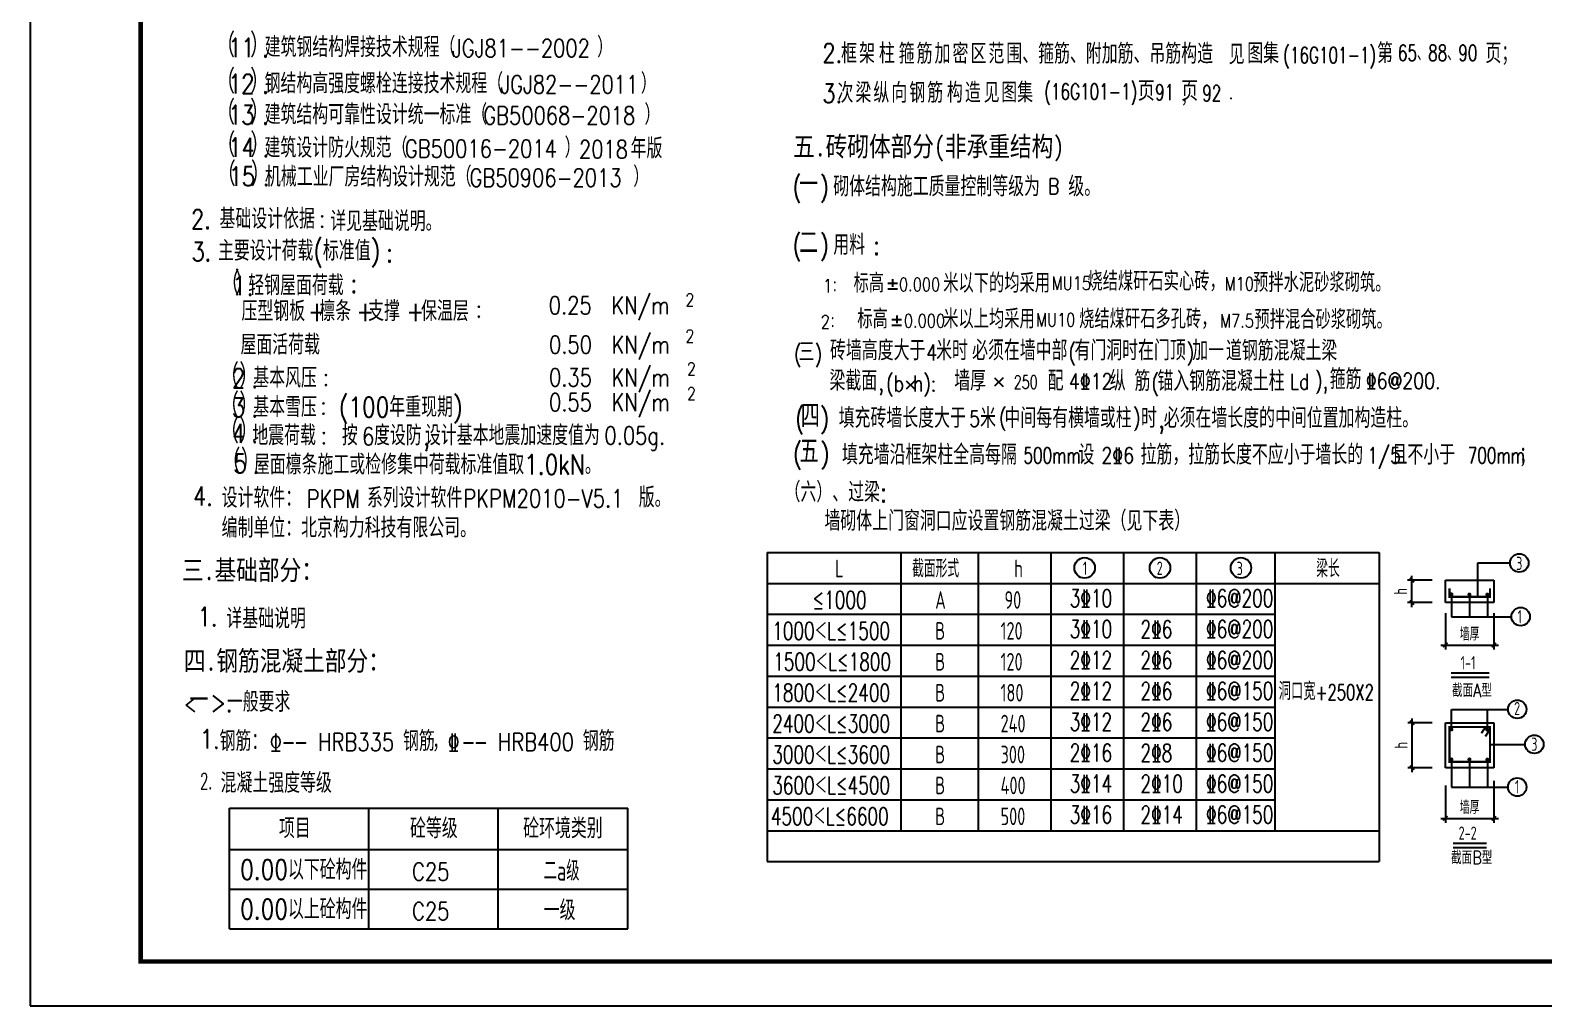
# Model space of a CAD drawing. Extents: x 32177600 to 32582346, y -189249 to 154687.
# Drawn here: x 32508046 to 32542318, y 101204 to 123295 of the extents above; entities that cross this region are included whole.
import ezdxf

# ---------------------------------------------------------------- set-up
doc = ezdxf.new("R2010")
doc.units = 0
doc.header["$LTSCALE"] = 1000
doc.header["$MEASUREMENT"] = 0
doc.layers.get('0').update_dxf_attribs({"linetype": 'CONTINUOUS'})
doc.layers.get('DEFPOINTS').update_dxf_attribs({"linetype": 'CONTINUOUS'})
for name, color, linetype in [('1', 7, 'CONTINUOUS'), ('AUDIT_I_080801173815-0', 253, 'CONTINUOUS'), ('DIM', 3, 'CONTINUOUS'), ('DIM1', 3, 'CONTINUOUS'), ('LT', 2, 'CONTINUOUS'), ('PUB_TEXT', 7, 'CONTINUOUS'), ('PUB_TITLE', 4, 'CONTINUOUS'), ('REIN', 1, 'CONTINUOUS')]:
    doc.layers.add(name, color=color, linetype=linetype)
doc.styles.add('_HZTXT', font='txt.shx', dxfattribs={"width": 0.8, "bigfont": 'hztxt.shx'})
doc.styles.add('_SIMPLEX', font='SIMPLEX', dxfattribs={"width": 0.8})
doc.styles.add('_TXT', font='SIMPLEX.shx', dxfattribs={"width": 0.6})
doc.styles.add('ASC', font='TXT', dxfattribs={"width": 0.75})
doc.styles.add('COMPLEX', font='COMPLEX')
doc.styles.add('DIM_FONT', font='SIMPLEX.shx', dxfattribs={"width": 0.8})
doc.styles.add('HZ1', font='txt.shx', dxfattribs={"width": 0.85, "bigfont": 'HZTXT.SHX'})
doc.styles.add('TSSD_Dimension', font='Tssdeng.shx', dxfattribs={"width": 0.7, "bigfont": 'HZTXT.SHX'})
doc.styles.add('TSSD_REIN', font='tssdeng.shx', dxfattribs={"width": 0.7, "bigfont": 'tssdchn.shx'})
doc.styles.add('中文', font='', dxfattribs={"width": 0.8, "height": 1000})
doc.styles.get('中文').set_extended_font_data('SimSun')
doc.dimstyles.new('TSSD_20_100', dxfattribs={"dimtxt": 300, "dimasz": 100, "dimexe": 100, "dimexo": 300, "dimgap": 100, "dimtad": 1, "dimdec": 0, "dimlfac": 0.2, "dimzin": 0, "dimdsep": 46, "dimtxsty": 'TSSD_Dimension', "dimblk": 'ARCHTICK', "dimcen": 0, "dimdle": 100, "dimclrt": 7, "dimadec": 0, "dimazin": 0, "dimtfac": 1, "dimtdec": 0, "dimtix": 1, "dimtmove": 2, "dimatfit": 3, "dimfxl": 0, "dimtolj": 1, "dimtzin": 0, "dimarcsym": 0})

# ---------------------------------------------------------------- blocks, each defined once
blk = doc.blocks.new('_ArchTick')
at = {"color": 0, "linetype": 'ByBlock', "const_width": 0.4}
blk.add_lwpolyline([(-0.5, -0.5), (0.5, 0.5)], dxfattribs=at)
blk = doc.blocks.new('*D25')
at = {"layer": 'DEFPOINTS', "color": 0}
for p in [(32539334, 110842), (32540090, 110842), (32540090, 110334)]:
    blk.add_point(p, dxfattribs=at)
at = {"layer": 'DIM', "color": 0, "lineweight": -2}
for p, q in [((32539790, 110842), (32539234, 110842)), ((32539334, 110234), (32539334, 110942)), ((32539790, 110334), (32539234, 110334))]:
    blk.add_line(p, q, dxfattribs=at)
at = {"layer": 'DIM', "color": 0, "lineweight": -2, "xscale": 100, "yscale": 100, "zscale": 100}
for p, rotation in [((32539334, 110842), 90), ((32539334, 110334), 270)]:
    blk.add_blockref('_ArchTick', p, dxfattribs=dict(at, rotation=rotation))
at = {"layer": 'DIM', "color": 7, "insert": (32539077, 110588), "char_height": 300, "attachment_point": 5, "rotation": 90, "style": 'TSSD_Dimension'}
blk.add_mtext('\\A1;h', dxfattribs=at)
blk = doc.blocks.new('*D26')
at = {"layer": 'DEFPOINTS', "color": 0}
for p in [(32540090, 110394), (32541190, 110394), (32541190, 109373)]:
    blk.add_point(p, dxfattribs=at)
at = {"layer": 'DIM', "color": 0, "lineweight": -2}
for p, q in [((32540090, 110094), (32540090, 109273)), ((32541190, 110094), (32541190, 109273)), ((32539990, 109373), (32541290, 109373))]:
    blk.add_line(p, q, dxfattribs=at)
at = {"layer": 'DIM', "color": 0, "lineweight": -2, "xscale": 100, "yscale": 100, "zscale": 100, "rotation": 180}
blk.add_blockref('_ArchTick', (32540090, 109373), dxfattribs=at)
at = {"layer": 'DIM', "color": 0, "lineweight": -2, "xscale": 100, "yscale": 100, "zscale": 100}
blk.add_blockref('_ArchTick', (32541190, 109373), dxfattribs=at)
at = {"layer": 'DIM', "color": 7, "insert": (32540640, 109623), "char_height": 300, "attachment_point": 5, "style": 'TSSD_Dimension'}
blk.add_mtext('\\A1;墙厚', dxfattribs=at)
blk = doc.blocks.new('*D23')
at = {"layer": 'DEFPOINTS', "color": 0}
for p in [(32539337, 107612), (32540090, 107612), (32540090, 106595)]:
    blk.add_point(p, dxfattribs=at)
at = {"layer": 'DIM', "color": 0, "lineweight": -2}
for p, q in [((32539337, 106495), (32539337, 107712)), ((32539790, 107612), (32539237, 107612)), ((32539790, 106595), (32539237, 106595))]:
    blk.add_line(p, q, dxfattribs=at)
at = {"layer": 'DIM', "color": 0, "lineweight": -2, "xscale": 100, "yscale": 100, "zscale": 100}
for p, rotation in [((32539337, 107612), 90), ((32539337, 106595), 270)]:
    blk.add_blockref('_ArchTick', p, dxfattribs=dict(at, rotation=rotation))
at = {"layer": 'DIM', "color": 7, "insert": (32539087, 107103), "char_height": 300, "attachment_point": 5, "rotation": 90, "style": 'TSSD_Dimension'}
blk.add_mtext('\\A1;h', dxfattribs=at)
blk = doc.blocks.new('*D24')
at = {"layer": 'DEFPOINTS', "color": 0}
for p in [(32541190, 106595), (32540090, 106491), (32541190, 105447)]:
    blk.add_point(p, dxfattribs=at)
at = {"layer": 'DIM', "color": 0, "lineweight": -2}
for p, q in [((32541190, 106295), (32541190, 105347)), ((32540090, 106191), (32540090, 105347)), ((32539990, 105447), (32541290, 105447))]:
    blk.add_line(p, q, dxfattribs=at)
at = {"layer": 'DIM', "color": 0, "lineweight": -2, "xscale": 100, "yscale": 100, "zscale": 100, "rotation": 180}
blk.add_blockref('_ArchTick', (32540090, 105447), dxfattribs=at)
at = {"layer": 'DIM', "color": 0, "lineweight": -2, "xscale": 100, "yscale": 100, "zscale": 100}
blk.add_blockref('_ArchTick', (32541190, 105447), dxfattribs=at)
at = {"layer": 'DIM', "color": 7, "insert": (32540640, 105697), "char_height": 300, "attachment_point": 5, "style": 'TSSD_Dimension'}
blk.add_mtext('\\A1;墙厚', dxfattribs=at)

msp = doc.modelspace()

# ---------------------------------------------------------------- linework, layer by layer
for p, q in [((32527883.7, 115357.4, 0), (32528081.3, 115160, 0)), ((32528077.1, 115357.4, 0), (32527883.7, 115164.2, 0)), ((32529882.5, 115426.5, 0), (32530080.1, 115229, 0)), ((32530075.9, 115426.5, 0), (32529882.5, 115233.2, 0)), ((32541100.4, 107122.9), (32541896.8, 107122.9)), ((32540226.9, 106781.4), (32540226.9, 106152.9)), ((32540635.6, 106781.4), (32540635.6, 106152.9)), ((32541040.9, 106777.6), (32541040.9, 106152.9)), ((32540226.9, 106152.9), (32541510.5, 106152.9)), ((32512559.5, 105677.4, 0), (32521576.2, 105677.4, 0)), ((32512559.5, 102948.2, 0), (32512559.5, 105677.4, 0)), ((32515710.7, 102948.2, 0), (32515710.7, 105677.4, 0)), ((32518643.4, 102948.2, 0), (32518643.4, 105677.4, 0)), ((32521576.2, 102948.2, 0), (32521576.2, 105677.4, 0)), ((32512559.5, 104740.6, 0), (32521576.2, 104740.6, 0)), ((32512559.5, 103844.4, 0), (32521576.2, 103844.4, 0)), ((32512559.5, 102948.2, 0), (32521576.2, 102948.2, 0))]:
    msp.add_line(p, q)
at = {"const_width": 22.5, "elevation": 0}
msp.add_lwpolyline([(32535226.2, 121751.4, 1), (32535248.7, 121751.4, 1)], format="xyb", close=True, dxfattribs=at)
for centre in [(32541764.8, 111231.7), (32541796.1, 110015.8), (32541719.1, 107917.8), (32542105.4, 107125.6), (32541719.1, 106155.6)]:
    msp.add_circle(centre, 208.7)
at = {"layer": '1'}
for p, q in [((32527466.2, 117570, 0), (32527682.2, 117570, 0)), ((32527574.2, 117656.4, 0), (32527574.2, 117483.6, 0)), ((32527466.2, 117440.4, 0), (32527682.2, 117440.4, 0)), ((32527559.2, 116748.8, 0), (32527775.2, 116748.8, 0)), ((32527559.2, 116619.2, 0), (32527775.2, 116619.2, 0)), ((32527667.2, 116835.2, 0), (32527667.2, 116662.4, 0))]:
    msp.add_line(p, q, dxfattribs=at)
at = {"layer": '1', "color": 5}
for p, q in [((32540224.8, 108744), (32541084.1, 108744)), ((32540267.5, 104885.9), (32541025.1, 104885.9))]:
    msp.add_line(p, q, dxfattribs=at)
at = {"layer": '1', "color": 0, "linetype": 'Continuous'}
for centre in [(32531922, 111119.5), (32533628.3, 111119.5), (32535461.2, 111119.5)]:
    msp.add_circle(centre, 232.4, dxfattribs=at)
at = {"layer": 'AUDIT_I_080801173815-0'}
for p, q in [((32524736, 111468.6), (32524736, 104468.6)), ((32524736, 111468.6), (32538589.9, 111468.6)), ((32527762.2, 111468.6), (32527762.2, 105168.6)), ((32529511, 111468.6), (32529511, 105168.6)), ((32531156, 111468.6), (32531156, 105168.6)), ((32532801.1, 111468.6), (32532801.1, 105168.6)), ((32534446.1, 111468.6), (32534446.1, 105168.6)), ((32536228.3, 111468.6), (32536228.3, 105168.6)), ((32538589.9, 111468.6), (32538589.9, 104468.6)), ((32524736, 110768.6), (32538589.9, 110768.6)), ((32524736, 110068.6), (32536228.3, 110068.6)), ((32524736, 109368.6), (32536228.3, 109368.6)), ((32524736, 108668.6), (32536228.3, 108668.6)), ((32524736, 107968.6), (32536228.3, 107968.6)), ((32524736, 106568.6), (32536228.3, 106568.6)), ((32524736, 105868.6), (32536228.3, 105868.6)), ((32524736, 105168.6), (32538589.9, 105168.6)), ((32524736, 104468.6), (32538589.9, 104468.6))]:
    msp.add_line(p, q, dxfattribs=at)
at = {"layer": 'AUDIT_I_080801173815-0', "color": 2}
for p, q in [((32540090.1, 110841.6), (32541190.1, 110841.6)), ((32540090.1, 110334.3), (32540090.1, 110841.6)), ((32541190.1, 110841.6), (32541190.1, 110334.3)), ((32541190.1, 110334.3), (32540090.1, 110334.3)), ((32540090.1, 106595.3), (32540090.1, 107611.6)), ((32540090.1, 107611.6), (32541190.1, 107611.6)), ((32541190.1, 107611.6), (32541190.1, 106595.3)), ((32541190.1, 106595.3), (32540090.1, 106595.3))]:
    msp.add_line(p, q, dxfattribs=at)
at = {"layer": 'DIM1'}
for p, q in [((32540224.8, 108644), (32541084.1, 108644)), ((32540267.5, 104785.9), (32541025.1, 104785.9))]:
    msp.add_line(p, q, dxfattribs=at)
at = {"layer": 'LT', "color": 7}
for p, q in [((32540814.7, 111229), (32540814.7, 110447.7)), ((32541556.2, 111229), (32540814.7, 111229)), ((32540226.9, 110520.4), (32540226.9, 110013.1)), ((32540636, 110516.6), (32540636, 110013.1)), ((32541040.9, 110516.6), (32541040.9, 110013.1)), ((32540226.9, 110013.1), (32541587.5, 110013.1)), ((32540226.9, 107460), (32540226.9, 107915.1)), ((32540226.9, 107915.1), (32541510.5, 107915.1)), ((32541040.9, 107456.2), (32541040.9, 107915.1))]:
    msp.add_line(p, q, dxfattribs=at)
at = {"layer": 'PUB_TEXT'}
msp.add_line((32524736, 107268.6), (32536228.3, 107268.6), dxfattribs=at)
at = {"layer": 'PUB_TITLE'}
msp.add_lwpolyline([(32508046.3, 101203.8), (32582346.3, 101203.8), (32582346.3, 143203.8), (32508046.3, 143203.8)], close=True, dxfattribs=at)
at = {"layer": 'PUB_TITLE', "const_width": 100}
msp.add_lwpolyline([(32510546.3, 102203.8), (32581346.3, 102203.8), (32581346.3, 142203.8), (32510546.3, 142203.8)], close=True, dxfattribs=at)
at = {"layer": 'REIN', "color": 1, "const_width": 50}
for points in [[(32540185.6, 110659.6), (32540185.6, 110464.7), (32541100.4, 110464.7), (32541100.4, 110659.6)], [(32540185.6, 106844.8), (32540185.6, 107517.1), (32541100.4, 107517.1), (32541100.4, 106874.3)], [(32541002.2, 107516), (32540906.2, 107375.9)], [(32541090.7, 107442.3), (32540994.8, 107302.1)], [(32540185.6, 106920.6), (32540185.6, 106725.7), (32541100.4, 106725.7), (32541100.4, 106920.6)]]:
    msp.add_lwpolyline(points, dxfattribs=at)
for points in [[(32540206.9, 110520.4, -1), (32540246.9, 110520.4, -1)], [(32540616, 110516.6, -1), (32540656, 110516.6, -1)], [(32541020.9, 110516.6, -1), (32541060.9, 110516.6, -1)], [(32540206.9, 107460, -1), (32540246.9, 107460, -1)], [(32541020.9, 107456.2, -1), (32541060.9, 107456.2, -1)], [(32540206.9, 106781.4, -1), (32540246.9, 106781.4, -1)], [(32540615.6, 106781.4, -1), (32540655.6, 106781.4, -1)], [(32541020.9, 106777.6, -1), (32541060.9, 106777.6, -1)]]:
    msp.add_lwpolyline(points, format="xyb", close=True, dxfattribs=at)

# ---------------------------------------------------------------- texts
for s, height, style, width, p in [('（', 540, '_HZTXT', 0.8, (32512250.2, 122688.2)), ('11', 432, '_TXT', 0.8, (32512527.7, 122688.2)), ('）', 540, '_HZTXT', 0.8, (32513025.6, 122688.2)), ('建筑钢结构焊接技术规程（', 450, '_HZTXT', 0.8, (32513352.7, 122688.2)), ('JGJ81--2002', 405, '_TXT', 0.8, (32517594.8, 122688.2)), ('）', 450, '_HZTXT', 0.8, (32520883.2, 122688.2)), ('框', 450, '_HZTXT', 0.8, (32526407.8, 122545.1, 0)), ('架', 450, '_HZTXT', 0.8, (32526814.2, 122545.1, 0)), ('柱', 450, '_HZTXT', 0.8, (32527263.4, 122545.1, 0)), ('箍', 450, '_HZTXT', 0.8, (32527710.7, 122539.5, 0)), ('筋', 450, '_HZTXT', 0.8, (32528117.1, 122539.5, 0)), ('密', 450, '_HZTXT', 0.8, (32528929.9, 122539.5, 0)), ('范', 450, '_HZTXT', 0.8, (32529742.7, 122539.5, 0)), ('围、箍筋、附加筋、吊筋构造', 450, '_HZTXT', 0.8, (32530149.1, 122539.5, 0)), ('图集', 450, '_HZTXT', 0.8, (32535604.8, 122546.6, 0)), ('第      页；', 450, '_HZTXT', 0.8, (32538544.7, 122551.1, 0)), ('.', 432, '_TXT', 0.8, (32513299.7, 122688.2)), ('2.', 432, '_TXT', 0.8, (32525983.8, 122563.9, 0)), ('加', 450, '_HZTXT', 0.8, (32528523.5, 122539.5, 0)), ('区', 450, '_HZTXT', 0.8, (32529336.3, 122539.5, 0)), ('见', 450, '_HZTXT', 0.8, (32535184.6, 122524, 0)), ('(16G101-1)', 360, 'DIM_FONT', 0.7, (32536418.7, 122551.1, 0)), ('65、88、90', 360, '_HZTXT', 0.7, (32539016.2, 122603.6, 0)), ('（', 540, '_HZTXT', 0.8, (32512250.2, 121866.6)), ('）', 540, '_HZTXT', 0.8, (32513025.6, 121866.6)), ('钢结构高强度螺栓连接技术规程（', 450, '_HZTXT', 0.8, (32513352.7, 121866.6)), ('）', 450, '_HZTXT', 0.8, (32521872.2, 121866.6)), ('12', 432, '_TXT', 0.8, (32512527.7, 121866.6)), ('JGJ82--2011', 405, '_TXT', 0.8, (32518691, 121866.6)), ('3.', 432, '_TXT', 0.8, (32525983.8, 121649.4, 0)), ('次', 450, '_HZTXT', 0.8, (32526326, 121653.3, 0)), ('梁', 450, '_HZTXT', 0.8, (32526732.4, 121653.3, 0)), ('纵', 450, '_HZTXT', 0.8, (32527138.8, 121653.3, 0)), ('向', 450, '_HZTXT', 0.8, (32527545.2, 121653.3, 0)), ('钢', 450, '_HZTXT', 0.8, (32527951.6, 121653.3, 0)), ('筋', 450, '_HZTXT', 0.8, (32528358, 121653.3, 0)), ('构', 450, '_HZTXT', 0.8, (32528802.7, 121657.7, 0)), ('造', 450, '_HZTXT', 0.8, (32529209.1, 121657.7, 0)), ('见', 450, '_HZTXT', 0.8, (32529636.2, 121657.8, 0)), ('图集', 450, '_HZTXT', 0.8, (32530033.6, 121660.3, 0)), ('(16G101-1)', 360, 'DIM_FONT', 0.7, (32531009.1, 121726.1, 0)), ('页', 450, 'HZ1', 0.85, (32533126.1, 121697.9, 0)), ('91', 360, 'DIM_FONT', 0.7, (32533518.1, 121710.6, 0)), ('页', 450, 'HZ1', 0.85, (32534108.2, 121697.9, 0)), ('92', 360, 'DIM_FONT', 0.7, (32534585.1, 121688.9, 0)), ('（', 540, '_HZTXT', 0.8, (32512250.2, 121163.6)), ('）', 540, '_HZTXT', 0.8, (32513025.6, 121163.6)), ('.', 432, '_TXT', 0.8, (32513299.7, 121866.6)), ('建筑结构可靠性设计统一标准（', 450, '_HZTXT', 0.8, (32513352.7, 121163.6)), ('）', 450, '_HZTXT', 0.8, (32521955.4, 121163.6)), (',', 360, 'ASC', 0.75, (32534091.7, 121682, 0)), ('13', 432, '_TXT', 0.8, (32512527.7, 121163.6)), ('GB50068-2018', 405, '_TXT', 0.8, (32518304.4, 121163.6)), ('（', 540, '_HZTXT', 0.8, (32512256.2, 120428.1)), ('）', 540, '_HZTXT', 0.8, (32513031.6, 120428.1)), ('.', 432, '_TXT', 0.8, (32513299.7, 121163.6)), ('14', 432, '_TXT', 0.8, (32512533.6, 120428.1)), ('建筑设计防火规范（', 450, '_HZTXT', 0.8, (32513349.4, 120410.7)), ('GB50016-2014', 405, '_TXT', 0.8, (32516528.3, 120410.7)), ('）', 450, '_HZTXT', 0.8, (32520146.5, 120410.7)), ('2018', 405, '_TXT', 0.8, (32520471, 120398.2)), ('年版', 450, '_HZTXT', 0.8, (32521641.2, 120398.2)), ('五.砖砌体部分(非承重结构)', 450, '中文', 0.8, (32525321.3, 120440.4, 0)), ('（', 540, '_HZTXT', 0.8, (32512267.1, 119770.4)), ('）', 540, '_HZTXT', 0.8, (32513042.5, 119770.4)), ('.', 432, '_TXT', 0.8, (32513305.7, 120428.1)), ('15', 432, '_TXT', 0.8, (32512544.6, 119770.4)), ('机械工业厂房结构设计规范（', 450, '_HZTXT', 0.8, (32513360.3, 119752.9)), ('GB50906-2013', 405, '_TXT', 0.8, (32517992.6, 119752.9)), ('）', 450, '_HZTXT', 0.8, (32521700.6, 119752.9)), ('(', 432, '_TXT', 0.8, (32525304.5, 119533.1, 0)), (')', 432, '_TXT', 0.8, (32525923.7, 119533.1, 0)), ('砌体结构施工质量控制等级为  级。', 450, '_HZTXT', 0.8, (32526230.5, 119533.1, 0)), ('.', 432, '_TXT', 0.8, (32513316.6, 119770.4)), ('一', 540, '_HZTXT', 0.8, (32525455.7, 119533.1, 0)), ('B', 360, 'DIM_FONT', 0.8, (32531093, 119581.5, 0)), ('基础设计依据                ', 450, '_HZTXT', 0.8, (32512330.5, 118800.6)), ('2.', 432, '_TXT', 0.8, (32511688.4, 118800.6)), (':', 405, '_TXT', 0.8, (32514586.3, 118830.2)), ('详见基础说明。', 450, '_HZTXT', 0.8, (32514839.5, 118746.1)), ('主要设计荷载(标准值)', 450, '_HZTXT', 0.8, (32512296.6, 118076.2)), ('(', 432, '_TXT', 0.8, (32525304.5, 118211.8, 0)), ('二', 540, '_HZTXT', 0.8, (32525455.7, 118211.8, 0)), (')', 432, '_TXT', 0.8, (32525923.7, 118211.8, 0)), ('用料', 450, '_HZTXT', 0.8, (32526230.5, 118211.8, 0)), ('3.', 432, '_TXT', 0.8, (32511699.2, 118067.2)), (':', 432, '_TXT', 0.8, (32516104.7, 118044.8)), (':', 432, '_TXT', 0.8, (32527133.9, 118211.8, 0)), ('（', 540, '_HZTXT', 0.8, (32512352.8, 117294.7)), ('）', 540, '_HZTXT', 0.8, (32512679.4, 117294.7)), ('1', 432, '_TXT', 0.8, (32512630.2, 117294.7)), ('轻钢屋面荷载', 450, '_HZTXT', 0.8, (32512982.6, 117294.7)), (':', 432, '_TXT', 0.8, (32515301.5, 117350.6)), ('.', 432, '_TXT', 0.8, (32512953.4, 117287.4)), ('檩条', 450, '_HZTXT', 0.8, (32514594.4, 116710.7)), ('0.25  KN/m ', 405, '_TXT', 0.8, (32519788.1, 116862.6)), ('2', 288, '_TXT', 0.8, (32522883.2, 117044.9)), ('         压型钢板', 450, '_HZTXT', 0.8, (32509690.5, 116710.7)), ('+', 450, '_HZTXT', 0.8, (32514334.8, 116710.7)), ('+', 450, '_HZTXT', 0.8, (32515431.9, 116710.7)), ('支撑', 450, '_HZTXT', 0.8, (32515698.3, 116710.7)), ('+', 450, '_HZTXT', 0.8, (32516566.4, 116710.7)), ('保温层', 450, '_HZTXT', 0.8, (32516895.6, 116710.7)), (':           ', 405, '_TXT', 0.8, (32518135.5, 116787.1)), ('         屋面活荷载 ', 450, '_HZTXT', 0.8, (32509666.5, 115950.2)), ('0.50  KN/m ', 405, '_TXT', 0.8, (32519793.4, 115972.2)), ('2', 288, '_TXT', 0.8, (32522883.2, 116226.3)), ('(', 360, '_TXT', 0.8, (32525339.7, 115786.7, 0)), ('三', 450, '_HZTXT', 0.8, (32525445.8, 115786.7, 0)), (')', 360, '_TXT', 0.8, (32525810.3, 115786.7, 0)), ('砖墙高度大于', 450, '_HZTXT', 0.8, (32526156.3, 115819.7, 0)), ('米时', 450, '_HZTXT', 0.8, (32528559.7, 115819.7, 0)), ('必须在墙中部', 450, '_HZTXT', 0.8, (32529373.5, 115819.7, 0)), ('(', 360, '_TXT', 0.8, (32531557.8, 115819.7, 0)), ('有门洞时在门顶', 450, '_HZTXT', 0.8, (32531692.3, 115819.7, 0)), (')', 360, '_TXT', 0.8, (32534230.9, 115819.7, 0)), ('加一', 450, '_HZTXT', 0.8, (32534359.7, 115819.7, 0)), ('道钢筋混凝土梁', 450, '_HZTXT', 0.8, (32535122.5, 115814, 0)), ('4', 360, '_TXT', 0.8, (32528337.8, 115819.7, 0)), ('（', 540, '_HZTXT', 0.8, (32512338, 115200.1)), ('2', 432, '_TXT', 0.8, (32512615.4, 115200.1)), ('）', 540, '_HZTXT', 0.8, (32512779.8, 115200.1)), ('基本风压', 450, '_HZTXT', 0.8, (32513096.6, 115200.1)), (':                            ', 405, '_TXT', 0.8, (32514673.4, 115240)), ('0.35  KN/m ', 405, '_TXT', 0.8, (32519793.4, 115230.9)), ('2', 288, '_TXT', 0.8, (32522919.7, 115485.1)), ('梁截面     墙厚    配   纵', 450, '_HZTXT', 0.8, (32526144.1, 115133.2, 0)), ('(b h):', 360, '_TXT', 0.8, (32527427.5, 115118.2, 0)), ('4\x8412', 360, '_HZTXT', 0.8, (32531565.7, 115163.8, 0)), ('筋', 450, '_HZTXT', 0.8, (32533051, 115125.8, 0)), ('(', 360, '_TXT', 0.8, (32533438.1, 115125.8, 0)), ('锚入钢筋混凝土柱  ', 450, '_HZTXT', 0.8, (32533569.8, 115125.8, 0)), ('Ld', 360, '_TXT', 0.8, (32536568.6, 115158.1, 0)), ('),', 360, '_TXT', 0.8, (32537138.3, 115179.8, 0)), ('箍筋', 450, '_HZTXT', 0.8, (32537470.6, 115168.6, 0)), ('\x846@200.', 360, '_HZTXT', 0.8, (32538288.5, 115174.4, 0)), ('.', 432, '_TXT', 0.8, (32513053.8, 115200.1)), ('2', 288, '_TXT', 0.8, (32522919.7, 114922.1)), (',', 360, '_TXT', 0.8, (32527252, 115144.1, 0)), ('250', 300, 'COMPLEX', 0.7, (32530316.6, 115175.2, 0)), ('（', 540, '_HZTXT', 0.8, (32512338, 114536.5)), ('3', 432, '_TXT', 0.8, (32512615.4, 114536.5)), ('）', 540, '_HZTXT', 0.8, (32512779.8, 114536.5)), ('基本雪压', 450, '_HZTXT', 0.8, (32513096.6, 114536.5)), (':                            ', 405, '_TXT', 0.8, (32514613.5, 114596.4)), ('(100年重现期)', 450, '_HZTXT', 0.8, (32515035.2, 114536.5)), ('0.55  KN/m ', 405, '_TXT', 0.8, (32519793.4, 114668)), ('四', 540, '_HZTXT', 0.8, (32525492.6, 114290.1, 0)), ('（', 540, '_HZTXT', 0.8, (32512338, 113948.2)), ('）', 540, '_HZTXT', 0.8, (32512779.8, 113948.2)), ('.', 432, '_TXT', 0.8, (32513053.8, 114536.5)), ('(', 432, '_TXT', 0.8, (32525365.2, 114290.1, 0)), (')', 432, '_TXT', 0.8, (32525929.9, 114290.1, 0)), ('填充砖墙长度大于 米', 450, '_HZTXT', 0.8, (32526353.2, 114290.1, 0)), ('5', 360, 'DIM_FONT', 0.8, (32529307.1, 114317.3, 0)), ('(', 360, 'DIM_FONT', 0.8, (32529982.8, 114343, 0)), ('中间每有横墙或柱', 450, '_HZTXT', 0.8, (32530106.8, 114290.1, 0)), (')', 360, 'DIM_FONT', 0.8, (32533016.8, 114343, 0)), ('时', 450, '_HZTXT', 0.8, (32533196.5, 114290.1, 0)), ('必须在墙长度的中间位置加构造柱。', 450, '_HZTXT', 0.8, (32533712.5, 114290.1, 0)), ('4', 432, '_TXT', 0.8, (32512615.4, 113948.2)), ('地震荷载', 450, '_HZTXT', 0.8, (32513075.1, 113896.7)), (':                  ', 405, '_TXT', 0.8, (32514624.5, 113921.3)), ('按', 450, '_HZTXT', 0.8, (32515102.8, 113896.7)), ('6', 405, '_TXT', 0.8, (32515560.5, 113896.7)), ('度设防', 450, '_HZTXT', 0.8, (32515830.3, 113896.7)), ('设计基本地震加速度值为      ', 450, '_HZTXT', 0.8, (32516983.3, 113896.7)), ('0.05g.', 405, '_TXT', 0.8, (32521049.1, 113913.9)), (',', 432, '_TXT', 0.8, (32533591.8, 114290.1, 0)), ('（', 540, '_HZTXT', 0.8, (32512373.8, 113264)), ('）', 540, '_HZTXT', 0.8, (32512815.6, 113264)), ('.', 432, '_TXT', 0.8, (32513053.8, 113948.2)), (',', 432, '_TXT', 0.8, (32516943.9, 113896.7)), ('(', 432, '_TXT', 0.8, (32525316.1, 113488.8, 0)), ('五', 540, '_HZTXT', 0.8, (32525467.2, 113488.8, 0)), (')', 432, '_TXT', 0.8, (32525935.2, 113488.8, 0)), ('填充墙沿框架柱全高每隔    设   拉筋，拉筋长度不应小于墙长的  且不小于    ；', 450, '_HZTXT', 0.8, (32526426.8, 113458.9, 0)), ('500mm', 360, '_HZTXT', 0.7, (32530537.7, 113486.4, 0)), ('2\x846', 360, '_HZTXT', 0.8, (32532302.2, 113486.4, 0)), ('1/5', 360, '_HZTXT', 0.8, (32538318.4, 113486.4, 0)), ('700mm', 360, '_HZTXT', 0.7, (32540598.7, 113486.4, 0)), ('5', 432, '_TXT', 0.8, (32512651.3, 113264)), ('屋面檩条施工或检修集中荷载标准值取1.0kN。', 450, '_HZTXT', 0.8, (32513110.9, 113235.7)), ('.', 432, '_TXT', 0.8, (32513089.7, 113264)), ('4.', 432, '_TXT', 0.8, (32511732.5, 112532.3)), ('设计软件：', 450, '_HZTXT', 0.8, (32512379.3, 112482.8)), ('PKPM', 405, '_TXT', 0.8, (32514305.8, 112482.8)), ('系列设计软件', 450, '_HZTXT', 0.8, (32515669.2, 112482.8)), ('PKPM2010-V5.1', 405, '_TXT', 0.8, (32517853.5, 112491.1, 0)), ('版。', 450, '_HZTXT', 0.8, (32521825.3, 112491.1, 0)), ('编制单位：北京构力科技有限公司。', 450, '_HZTXT', 0.8, (32512379.3, 111803.6)), ('三.基础部分：', 450, '中文', 0.8, (32511482.8, 110844.5)), ('1.', 432, '_TXT', 0.8, (32511839.5, 109796.8)), ('详基础说明', 450, '_HZTXT', 0.8, (32512486.3, 109747.3)), ('四.钢筋混凝土部分：', 450, '中文', 0.8, (32511524.6, 108791.6, 0)), ('一般要求', 450, '_HZTXT', 0.8, (32512496.8, 107859.2, 0)), ('<', 360, '_TXT', 0.8, (32511524.6, 107859.2, 0)), ('一', 540, '_HZTXT', 0.8, (32511650.5, 107859.2, 0)), ('>.', 432, '_TXT', 0.8, (32512118.5, 107859.2, 0)), ('1.', 432, '_TXT', 0.8, (32511889.5, 107026.3, 0)), ('钢筋：', 450, '_HZTXT', 0.8, (32512332.6, 106974.1, 0)), ('HRB335', 405, '_TXT', 0.8, (32514564.6, 106974.1, 0)), ('钢筋', 450, '_HZTXT', 0.8, (32516487.5, 106974.1, 0)), ('HRB400', 405, '_TXT', 0.8, (32518634.9, 106974.1, 0)), ('钢筋', 450, '_HZTXT', 0.8, (32520557.8, 106974.1, 0)), (' ——', 450, '_HZTXT', 0.8, (32513434, 106974.1, 0)), ('， ——', 450, '_HZTXT', 0.8, (32517147.2, 106974.1, 0)), ('2.', 360, '_SIMPLEX', 0.6, (32511892.1, 106110.7, 0)), ('混凝土强度等级', 450, '_HZTXT', 0.8, (32512355.4, 106025, 0)), ('项目', 450, '_HZTXT', 0.8, (32513676.5, 104996.3, 0)), ('砼等级', 450, '_HZTXT', 0.8, (32516645.9, 104996.3, 0)), ('砼环境类别', 450, '_HZTXT', 0.8, (32519208.1, 104996.3, 0)), ('0.00以下砼构件', 450, '_HZTXT', 0.8, (32512801.7, 104061.8, 0)), ('二a级', 450, 'TSSD_REIN', 0.7, (32519672.8, 104037.6, 0)), ('C25', 405, '_TXT', 0.8, (32516691.9, 104037.6, 0)), ('0.00以上砼构件', 450, '_HZTXT', 0.8, (32512801.7, 103165.6, 0)), ('C25', 405, '_TXT', 0.8, (32516691.9, 103141.4, 0)), ('一级', 450, '_HZTXT', 0.8, (32519672.8, 103141.4, 0))]:
    msp.add_text(s, height=height, dxfattribs=dict(style=style, width=width)).set_placement(p)
at = {"width": 0.8}
for s, p in [('\x83', (32513469.4, 106967.4, 0)), ('\x84', (32517495.2, 106967.4, 0))]:
    msp.add_text(s, height=405, dxfattribs=at).set_placement(p)
at = {"layer": '1', "style": '_HZTXT', "width": 0.8}
for s, height, p in [('1：', 302.4, (32525997.3, 117354, 0)), ('标高', 432, (32526688.5, 117354, 0)), (' 0.000', 302.4, (32527501.5, 117386.6, 0)), ('米以下的均采用', 432, (32528719, 117354, 0)), ('MU15', 302.4, (32531173.7, 117415.1, 0)), ('烧结煤矸石实心砖，', 432, (32531984.7, 117395.7, 0)), (' M10', 302.4, (32534878, 117403.1, 0)), ('预拌水泥砂浆砌筑。', 432, (32535736.6, 117367.3, 0)), ('标高', 432, (32526774.9, 116542.1, 0)), (' 0.000', 302.4, (32527613.2, 116565.5, 0)), ('米以上均采用   烧结煤矸石多孔砖，', 432, (32528718.9, 116542.1, 0)), ('MU10', 302.4, (32530820.1, 116588.5, 0)), (' M7.5', 302.4, (32534772.5, 116565.2, 0)), ('预拌混合砂浆砌筑。', 432, (32535767, 116529.3, 0)), ('2：', 302.4, (32525947.1, 116542.1, 0))]:
    msp.add_text(s, height=height, dxfattribs=at).set_placement(p)
at = {"layer": '1', "color": 7, "linetype": 'Continuous', "style": '_HZTXT', "width": 0.8}
for s, p in [('（六）、过梁:', (32525126.7, 112610.2)), ('墙砌体上门窗洞口应设置钢筋混凝土过梁（见下表）', (32526030.4, 111960.2))]:
    msp.add_text(s, height=450, rotation=0.00002, dxfattribs=at).set_placement(p)
at = {"layer": '1', "color": 0, "linetype": 'Continuous'}
for s, height, style, width, p in [('L', 400, 'TSSD_REIN', 0.7, (32526270.2, 110906.4)), ('截面形式', 400, 'TSSD_REIN', 0.7, (32528015.8, 110906.4)), ('h', 400, 'TSSD_REIN', 0.7, (32530326.2, 110906.4)), ('1', 300, 'TSSD_REIN', 0.7, (32531879.7, 110962.5)), ('2', 300, 'TSSD_REIN', 0.7, (32533555, 110962.5)), ('3', 300, 'TSSD_REIN', 0.7, (32535363, 110956.3)), ('梁长', 400, 'TSSD_REIN', 0.7, (32537166.4, 110906.4)), ('3', 300, 'TSSD_REIN', 0.7, (32541693.1, 111071.1)), ('≤1000', 400, '_HZTXT', 0.7, (32525759.7, 110193.2)), ('A', 400, 'TSSD_REIN', 0.7, (32528538, 110193.2)), ('90', 400, 'TSSD_REIN', 0.7, (32530106, 110193.2)), ('3\x8410', 400, '_HZTXT', 0.7, (32531584.5, 110233.2)), ('\x846@200', 400, '_HZTXT', 0.7, (32534671.7, 110233.2)), ('1', 300, 'TSSD_REIN', 0.7, (32541724.4, 109865.5)), ('1000＜L≤1500', 400, '_HZTXT', 0.7, (32524848.4, 109493.2)), ('B', 400, 'TSSD_REIN', 0.7, (32528538, 109493.2)), ('120', 400, 'TSSD_REIN', 0.7, (32530018.5, 109493.2)), ('3\x8410', 400, '_HZTXT', 0.7, (32531584.5, 109533.2)), ('2\x846', 400, '_HZTXT', 0.7, (32533187.1, 109530.9)), ('\x846@200', 400, '_HZTXT', 0.7, (32534671.7, 109533.2)), ('1500＜L≤1800', 400, '_HZTXT', 0.7, (32524869.8, 108793.2)), ('B', 400, 'TSSD_REIN', 0.7, (32528538, 108793.2)), ('120', 400, 'TSSD_REIN', 0.7, (32530018.5, 108793.2)), ('2\x8412', 400, '_HZTXT', 0.7, (32531584.5, 108833.2)), ('2\x846', 400, '_HZTXT', 0.7, (32533187.1, 108830.9)), ('\x846@200', 400, '_HZTXT', 0.7, (32534671.7, 108833.2)), ('1-1', 300, 'TSSD_REIN', 0.7, (32540436.7, 108821.9)), ('1800＜L≤2400', 400, '_HZTXT', 0.7, (32524848.4, 108093.2)), ('B', 400, 'TSSD_REIN', 0.7, (32528538, 108093.2)), ('180', 400, 'TSSD_REIN', 0.7, (32530018.5, 108093.2)), ('2\x8412', 400, '_HZTXT', 0.7, (32531584.5, 108133.2)), ('2\x846', 400, '_HZTXT', 0.7, (32533187.1, 108130.9)), ('\x846@150', 400, '_HZTXT', 0.7, (32534671.7, 108133.2)), ('洞口宽', 400, '_HZTXT', 0.7, (32536313.7, 108127.6)), ('+250X2', 350, '_HZTXT', 0.7, (32537149.2, 108127.6)), ('截面A型', 300, '_HZTXT', 0.8, (32540240.2, 108194.7)), ('2', 300, 'TSSD_REIN', 0.7, (32541647.4, 107784.7)), ('2400＜L≤3000', 400, '_HZTXT', 0.7, (32524848.4, 107393.2)), ('B', 400, 'TSSD_REIN', 0.7, (32528538, 107393.2)), ('240', 400, 'TSSD_REIN', 0.7, (32530018.5, 107393.2)), ('3\x8412', 400, '_HZTXT', 0.7, (32531584.5, 107433.2)), ('2\x846', 400, '_HZTXT', 0.7, (32533187.1, 107430.9)), ('\x846@150', 400, '_HZTXT', 0.7, (32534671.7, 107433.2)), ('3', 300, 'TSSD_REIN', 0.7, (32542033.7, 106977.1)), ('3000＜L≤3600', 400, '_HZTXT', 0.7, (32524848.4, 106693.2)), ('B', 400, 'TSSD_REIN', 0.7, (32528538, 106693.2)), ('300', 400, 'TSSD_REIN', 0.7, (32530018.5, 106693.2)), ('2\x8416', 400, '_HZTXT', 0.7, (32531584.5, 106733.2)), ('2\x848', 400, '_HZTXT', 0.7, (32533187.1, 106730.9)), ('\x846@150', 400, '_HZTXT', 0.7, (32534671.7, 106733.2)), ('3600＜L≤4500', 400, '_HZTXT', 0.7, (32524848.4, 105993.2)), ('B', 400, 'TSSD_REIN', 0.7, (32528538, 105993.2)), ('400', 400, 'TSSD_REIN', 0.7, (32530018.5, 105993.2)), ('3\x8414', 400, '_HZTXT', 0.7, (32531584.5, 106033.2)), ('2\x8410', 400, '_HZTXT', 0.7, (32533187.1, 106030.9)), ('\x846@150', 400, '_HZTXT', 0.7, (32534671.7, 106033.2)), ('1', 300, 'TSSD_REIN', 0.7, (32541666.7, 106013.5)), ('4500＜L≤6600', 400, '_HZTXT', 0.7, (32524816.6, 105293.2)), ('B', 400, 'TSSD_REIN', 0.7, (32528538, 105293.2)), ('500', 400, 'TSSD_REIN', 0.7, (32530018.5, 105293.2)), ('3\x8416', 400, '_HZTXT', 0.7, (32531584.5, 105333.2)), ('2\x8414', 400, '_HZTXT', 0.7, (32533187.1, 105330.9)), ('\x846@150', 400, '_HZTXT', 0.7, (32534671.7, 105333.2)), ('2-2', 300, 'TSSD_REIN', 0.7, (32540390.3, 104963.7)), ('截面B型', 300, '_HZTXT', 0.8, (32540218.1, 104408.3))]:
    msp.add_text(s, height=height, rotation=0.00002, dxfattribs=dict(at, style=style, width=width)).set_placement(p)

# ---------------------------------------------------------------- dimensions: what is measured, and where the dimension line sits
at = {"layer": 'DIM'}
dim = msp.add_linear_dim(base=(32539334.4, 110841.6), p1=(32540090.1, 110334.3), p2=(32540090.1, 110841.6), angle=90, text='h', dimstyle='TSSD_20_100', dxfattribs=at)
dim.commit()
dim.dimension.update_dxf_attribs({"geometry": '*D25', "text_midpoint": (32539077.2, 110587.9), "dimtype": 128})
for base, p1, p2, picture, middle in [((32541190.1, 109372.8), (32540090.1, 110394.3), (32541190.1, 110394.3), '*D26', (32540640.1, 109622.8)), ((32541190.1, 105446.5), (32540090.1, 106490.7), (32541190.1, 106595.3), '*D24', (32540640.1, 105696.5))]:
    dim = msp.add_linear_dim(base=base, p1=p1, p2=p2, text='墙厚', dimstyle='TSSD_20_100', dxfattribs=at)
    dim.commit()
    dim.dimension.update_dxf_attribs({"geometry": picture, "text_midpoint": middle})
dim = msp.add_linear_dim(base=(32539337.2, 107611.6), p1=(32540090.1, 106595.3), p2=(32540090.1, 107611.6), angle=90, text='h', dimstyle='TSSD_20_100', dxfattribs=at)
dim.commit()
dim.dimension.update_dxf_attribs({"geometry": '*D23', "text_midpoint": (32539087.2, 107103.4)})

doc.saveas('drawing.dxf')
